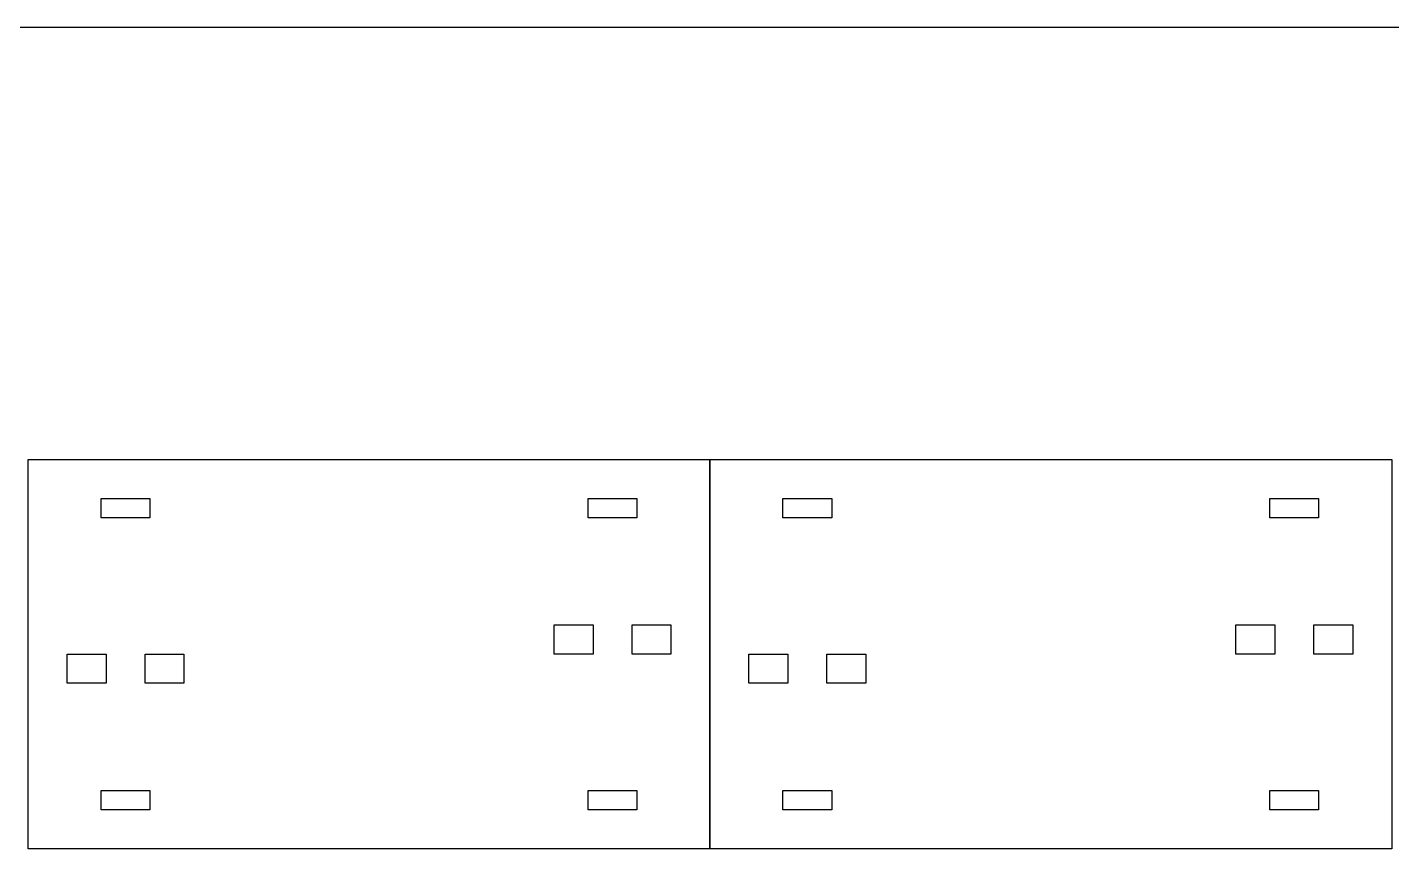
# Model space of a CAD drawing. Extents: x 73 to 573, y 446 to 946.
# Drawn here: x 178.6 to 318.7, y 862.1 to 946.5 of the extents above; entities that cross this region are included whole.
import ezdxf

# ---------------------------------------------------------------- set-up
doc = ezdxf.new("R2010")
doc.units = 0
doc.layers.add('laser', color=7, linetype='CONTINUOUS')

msp = doc.modelspace()

# ---------------------------------------------------------------- linework, layer by layer
at = {"layer": 'laser', "color": 7}
msp.add_lwpolyline([(72.982401, 946.4905), (572.982417, 946.4905), (572.982417, 446.490484), (72.982401, 446.490484), (72.982401, 946.4905)], close=True, dxfattribs=at)
for points in [[(248.698822, 862.083125), (178.698822, 862.083125), (178.698822, 902.083125), (248.698822, 902.083125), (248.698822, 862.083125)], [(318.698865, 862.083125), (248.698865, 862.083125), (248.698865, 902.083125), (318.698865, 902.083125), (318.698865, 862.083125)], [(186.198835, 898.083124), (191.198825, 898.083124)], [(186.198835, 896.083125), (186.198835, 898.083124)], [(191.198825, 898.083124), (191.198825, 896.083125)], [(236.198819, 898.083124), (241.198837, 898.083124)], [(236.198819, 896.083125), (236.198819, 898.083124)], [(241.198837, 898.083124), (241.198837, 896.083125)], [(256.198836, 898.083124), (261.198826, 898.083124)], [(256.198836, 896.083125), (256.198836, 898.083124)], [(261.198826, 898.083124), (261.198826, 896.083125)], [(306.198863, 898.083124), (311.198853, 898.083124)], [(306.198863, 896.083125), (306.198863, 898.083124)], [(311.198853, 898.083124), (311.198853, 896.083125)], [(191.198825, 896.083125), (186.198835, 896.083125)], [(241.198837, 896.083125), (236.198819, 896.083125)], [(261.198826, 896.083125), (256.198836, 896.083125)], [(311.198853, 896.083125), (306.198863, 896.083125)], [(232.69884, 885.083124), (236.698832, 885.083124)], [(232.69884, 882.083125), (232.69884, 885.083124)], [(236.698832, 885.083124), (236.698832, 882.083125)], [(240.698824, 885.083124), (244.698816, 885.083124)], [(240.698824, 882.083125), (240.698824, 885.083124)], [(244.698816, 885.083124), (244.698816, 882.083125)], [(302.698856, 885.083124), (306.698848, 885.083124)], [(302.698856, 882.083125), (302.698856, 885.083124)], [(306.698848, 885.083124), (306.698848, 882.083125)], [(310.69884, 885.083124), (314.69886, 885.083124)], [(310.69884, 882.083125), (310.69884, 885.083124)], [(314.69886, 885.083124), (314.69886, 882.083125)], [(182.698827, 882.083125), (186.698819, 882.083125)], [(182.698827, 879.083125), (182.698827, 882.083125)], [(186.698819, 882.083125), (186.698819, 879.083125)], [(190.69884, 882.083125), (194.698832, 882.083125)], [(190.69884, 879.083125), (190.69884, 882.083125)], [(194.698832, 882.083125), (194.698832, 879.083125)], [(236.698832, 882.083125), (232.69884, 882.083125)], [(244.698816, 882.083125), (240.698824, 882.083125)], [(252.698829, 882.083125), (256.698849, 882.083125)], [(252.698829, 879.083125), (252.698829, 882.083125)], [(256.698849, 882.083125), (256.698849, 879.083125)], [(260.698841, 882.083125), (264.698833, 882.083125)], [(260.698841, 879.083125), (260.698841, 882.083125)], [(264.698833, 882.083125), (264.698833, 879.083125)], [(306.698848, 882.083125), (302.698856, 882.083125)], [(314.69886, 882.083125), (310.69884, 882.083125)], [(186.698819, 879.083125), (182.698827, 879.083125)], [(194.698832, 879.083125), (190.69884, 879.083125)], [(256.698849, 879.083125), (252.698829, 879.083125)], [(264.698833, 879.083125), (260.698841, 879.083125)], [(186.198835, 868.083124), (191.198825, 868.083124)], [(186.198835, 866.083126), (186.198835, 868.083124)], [(191.198825, 868.083124), (191.198825, 866.083126)], [(236.198819, 868.083124), (241.198837, 868.083124)], [(236.198819, 866.083126), (236.198819, 868.083124)], [(241.198837, 868.083124), (241.198837, 866.083126)], [(256.198836, 868.083124), (261.198826, 868.083124)], [(256.198836, 866.083126), (256.198836, 868.083124)], [(261.198826, 868.083124), (261.198826, 866.083126)], [(306.198863, 868.083124), (311.198853, 868.083124)], [(306.198863, 866.083126), (306.198863, 868.083124)], [(311.198853, 868.083124), (311.198853, 866.083126)], [(191.198825, 866.083126), (186.198835, 866.083126)], [(241.198837, 866.083126), (236.198819, 866.083126)], [(261.198826, 866.083126), (256.198836, 866.083126)], [(311.198853, 866.083126), (306.198863, 866.083126)]]:
    msp.add_lwpolyline(points, dxfattribs=at)

doc.saveas('drawing.dxf')
